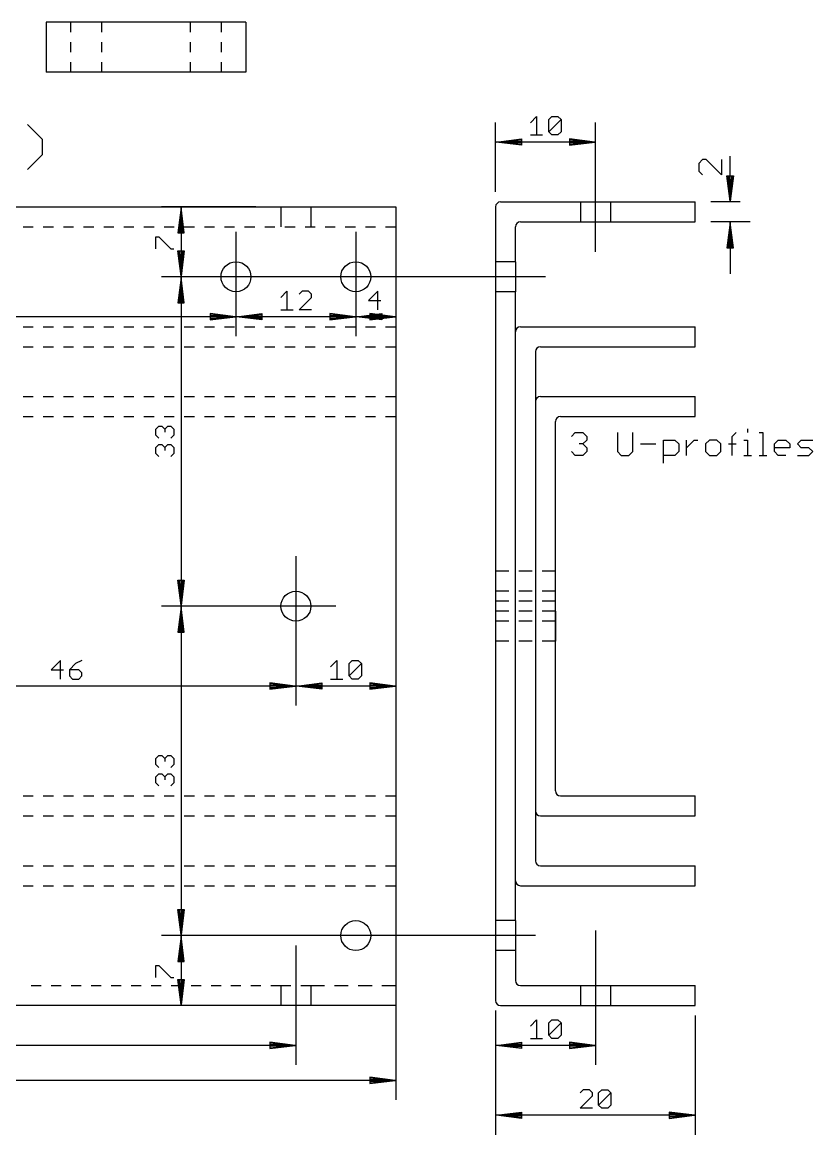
# Model space of a CAD drawing. Extents: x -7 to 590, y -48 to 445.
# Drawn here: x 402.6 to 481.8, y 173.6 to 285 of the extents above; entities that cross this region are included whole.
import ezdxf

# ---------------------------------------------------------------- set-up
doc = ezdxf.new("R2010")
doc.units = 0
doc.layers.add('20', color=7, linetype='CONTINUOUS')
doc.layers.add('47', color=2, linetype='CONTINUOUS')

msp = doc.modelspace()

# ---------------------------------------------------------------- linework, layer by layer
at = {"layer": '20'}
for p, q in [((425, 285), (405, 285)), ((405, 285), (405, 280)), ((407.45, 284), (407.45, 285)), ((410.55, 284), (410.55, 285)), ((419.45, 284), (419.45, 285)), ((422.55, 284), (422.55, 285)), ((425, 285), (425, 280)), ((407.45, 282), (407.45, 283)), ((410.55, 282), (410.55, 283)), ((419.45, 282), (419.45, 283)), ((422.55, 282), (422.55, 283)), ((407.45, 280), (407.45, 281)), ((410.55, 280), (410.55, 281)), ((419.45, 280), (419.45, 281)), ((422.55, 280), (422.55, 281)), ((425, 280), (405, 280)), ((320, 266.5), (440, 266.5)), ((428.5, 266.5), (428.5, 264.5)), ((431.5, 266.5), (431.5, 264.5)), ((440, 266.5), (440, 264.5)), ((450, 266.5), (450, 230)), ((450.5, 267), (458.5, 267)), ((458.5, 267), (461.5, 267)), ((458.5, 267), (458.5, 265)), ((461.5, 267), (470, 267)), ((461.5, 267), (461.5, 265)), ((470, 265), (470, 267)), ((402.6833, 264.5), (403.7, 264.5)), ((404.7, 264.5), (405.7167, 264.5)), ((406.7167, 264.5), (407.7333, 264.5)), ((408.7333, 264.5), (409.75, 264.5)), ((410.75, 264.5), (411.7667, 264.5)), ((412.7667, 264.5), (413.7833, 264.5)), ((414.7833, 264.5), (415.8, 264.5)), ((416.8, 264.5), (417.8167, 264.5)), ((418.8167, 264.5), (419.8333, 264.5)), ((420.8333, 264.5), (421.85, 264.5)), ((422.85, 264.5), (423.8667, 264.5)), ((424.8667, 264.5), (425.8833, 264.5)), ((426.8833, 264.5), (427.9, 264.5)), ((428.9, 264.5), (429.9167, 264.5)), ((430.9167, 264.5), (431.9333, 264.5)), ((432.9333, 264.5), (433.95, 264.5)), ((434.95, 264.5), (435.9667, 264.5)), ((436.9667, 264.5), (437.9833, 264.5)), ((438.9833, 264.5), (440, 264.5)), ((440, 264.5), (440, 254.5)), ((452, 261), (452, 264.5)), ((452.5, 265), (458.5, 265)), ((458.5, 265), (461.5, 265)), ((461.5, 265), (470, 265)), ((452, 261), (450, 261)), ((452, 261), (452, 258)), ((452, 258), (450, 258)), ((452, 254), (452, 258)), ((402.6833, 254.5), (403.7, 254.5)), ((404.7, 254.5), (405.7167, 254.5)), ((406.7167, 254.5), (407.7333, 254.5)), ((408.7333, 254.5), (409.75, 254.5)), ((410.75, 254.5), (411.7667, 254.5)), ((412.7667, 254.5), (413.7833, 254.5)), ((414.7833, 254.5), (415.8, 254.5)), ((416.8, 254.5), (417.8167, 254.5)), ((418.8167, 254.5), (419.8333, 254.5)), ((420.8333, 254.5), (421.85, 254.5)), ((422.85, 254.5), (423.8667, 254.5)), ((424.8667, 254.5), (425.8833, 254.5)), ((426.8833, 254.5), (427.9, 254.5)), ((428.9, 254.5), (429.9167, 254.5)), ((430.9167, 254.5), (431.9333, 254.5)), ((432.9333, 254.5), (433.95, 254.5)), ((434.95, 254.5), (435.9667, 254.5)), ((436.9667, 254.5), (437.9833, 254.5)), ((438.9833, 254.5), (440, 254.5)), ((440, 254.5), (440, 252.5)), ((452.5, 254.5), (470, 254.5)), ((470, 252.5), (470, 254.5)), ((452, 199), (452, 254)), ((402.6833, 252.5), (403.7, 252.5)), ((404.7, 252.5), (405.7167, 252.5)), ((406.7167, 252.5), (407.7333, 252.5)), ((408.7333, 252.5), (409.75, 252.5)), ((410.75, 252.5), (411.7667, 252.5)), ((412.7667, 252.5), (413.7833, 252.5)), ((414.7833, 252.5), (415.8, 252.5)), ((416.8, 252.5), (417.8167, 252.5)), ((418.8167, 252.5), (419.8333, 252.5)), ((420.8333, 252.5), (421.85, 252.5)), ((422.85, 252.5), (423.8667, 252.5)), ((424.8667, 252.5), (425.8833, 252.5)), ((426.8833, 252.5), (427.9, 252.5)), ((428.9, 252.5), (429.9167, 252.5)), ((430.9167, 252.5), (431.9333, 252.5)), ((432.9333, 252.5), (433.95, 252.5)), ((434.95, 252.5), (435.9667, 252.5)), ((436.9667, 252.5), (437.9833, 252.5)), ((438.9833, 252.5), (440, 252.5)), ((440, 252.5), (440, 247.5)), ((454, 252), (454, 247)), ((454.5, 252.5), (470, 252.5)), ((402.6833, 247.5), (403.7, 247.5)), ((404.7, 247.5), (405.7167, 247.5)), ((406.7167, 247.5), (407.7333, 247.5)), ((408.7333, 247.5), (409.75, 247.5)), ((410.75, 247.5), (411.7667, 247.5)), ((412.7667, 247.5), (413.7833, 247.5)), ((414.7833, 247.5), (415.8, 247.5)), ((416.8, 247.5), (417.8167, 247.5)), ((418.8167, 247.5), (419.8333, 247.5)), ((420.8333, 247.5), (421.85, 247.5)), ((422.85, 247.5), (423.8667, 247.5)), ((424.8667, 247.5), (425.8833, 247.5)), ((426.8833, 247.5), (427.9, 247.5)), ((428.9, 247.5), (429.9167, 247.5)), ((430.9167, 247.5), (431.9333, 247.5)), ((432.9333, 247.5), (433.95, 247.5)), ((434.95, 247.5), (435.9667, 247.5)), ((436.9667, 247.5), (437.9833, 247.5)), ((438.9833, 247.5), (440, 247.5)), ((440, 247.5), (440, 245.5)), ((454.5, 247.5), (470, 247.5)), ((470, 245.5), (470, 247.5)), ((454, 247), (454, 206)), ((402.6833, 245.5), (403.7, 245.5)), ((404.7, 245.5), (405.7167, 245.5)), ((406.7167, 245.5), (407.7333, 245.5)), ((408.7333, 245.5), (409.75, 245.5)), ((410.75, 245.5), (411.7667, 245.5)), ((412.7667, 245.5), (413.7833, 245.5)), ((414.7833, 245.5), (415.8, 245.5)), ((416.8, 245.5), (417.8167, 245.5)), ((418.8167, 245.5), (419.8333, 245.5)), ((420.8333, 245.5), (421.85, 245.5)), ((422.85, 245.5), (423.8667, 245.5)), ((424.8667, 245.5), (425.8833, 245.5)), ((426.8833, 245.5), (427.9, 245.5)), ((428.9, 245.5), (429.9167, 245.5)), ((430.9167, 245.5), (431.9333, 245.5)), ((432.9333, 245.5), (433.95, 245.5)), ((434.95, 245.5), (435.9667, 245.5)), ((436.9667, 245.5), (437.9833, 245.5)), ((438.9833, 245.5), (440, 245.5)), ((440, 245.5), (440, 207.5)), ((456.5, 245.5), (470, 245.5)), ((456, 230), (456, 245)), ((450, 230), (450, 228)), ((451.3333, 230), (450, 230)), ((453.6667, 230), (452.3333, 230)), ((456, 230), (454.6667, 230)), ((456, 228), (456, 230)), ((450, 228), (450, 227)), ((451.3333, 228), (450, 228)), ((453.6667, 228), (452.3333, 228)), ((456, 228), (454.6667, 228)), ((456, 227), (456, 228)), ((450, 227), (450, 225)), ((451.3333, 227), (450, 227)), ((453.6667, 227), (452.3333, 227)), ((456, 227), (454.6667, 227)), ((456, 226), (456, 227)), ((451.3333, 226), (450, 226)), ((453.6667, 226), (452.3333, 226)), ((456, 226), (454.6667, 226)), ((456, 226), (456, 225)), ((456, 225), (456, 226)), ((450, 225), (450, 187)), ((451.3333, 225), (450, 225)), ((453.6667, 225), (452.3333, 225)), ((456, 225), (454.6667, 225)), ((456, 225), (456, 223)), ((456, 223), (456, 225)), ((451.3333, 223), (450, 223)), ((453.6667, 223), (452.3333, 223)), ((456, 223), (454.6667, 223)), ((456, 208), (456, 223)), ((402.6833, 207.5), (403.7, 207.5)), ((404.7, 207.5), (405.7167, 207.5)), ((406.7167, 207.5), (407.7333, 207.5)), ((408.7333, 207.5), (409.75, 207.5)), ((410.75, 207.5), (411.7667, 207.5)), ((412.7667, 207.5), (413.7833, 207.5)), ((414.7833, 207.5), (415.8, 207.5)), ((416.8, 207.5), (417.8167, 207.5)), ((418.8167, 207.5), (419.8333, 207.5)), ((420.8333, 207.5), (421.85, 207.5)), ((422.85, 207.5), (423.8667, 207.5)), ((424.8667, 207.5), (425.8833, 207.5)), ((426.8833, 207.5), (427.9, 207.5)), ((428.9, 207.5), (429.9167, 207.5)), ((430.9167, 207.5), (431.9333, 207.5)), ((432.9333, 207.5), (433.95, 207.5)), ((434.95, 207.5), (435.9667, 207.5)), ((436.9667, 207.5), (437.9833, 207.5)), ((438.9833, 207.5), (440, 207.5)), ((440, 207.5), (440, 205.5)), ((456.5, 207.5), (470, 207.5)), ((470, 205.5), (470, 207.5)), ((402.6833, 205.5), (403.7, 205.5)), ((404.7, 205.5), (405.7167, 205.5)), ((406.7167, 205.5), (407.7333, 205.5)), ((408.7333, 205.5), (409.75, 205.5)), ((410.75, 205.5), (411.7667, 205.5)), ((412.7667, 205.5), (413.7833, 205.5)), ((414.7833, 205.5), (415.8, 205.5)), ((416.8, 205.5), (417.8167, 205.5)), ((418.8167, 205.5), (419.8333, 205.5)), ((420.8333, 205.5), (421.85, 205.5)), ((422.85, 205.5), (423.8667, 205.5)), ((424.8667, 205.5), (425.8833, 205.5)), ((426.8833, 205.5), (427.9, 205.5)), ((428.9, 205.5), (429.9167, 205.5)), ((430.9167, 205.5), (431.9333, 205.5)), ((432.9333, 205.5), (433.95, 205.5)), ((434.95, 205.5), (435.9667, 205.5)), ((436.9667, 205.5), (437.9833, 205.5)), ((438.9833, 205.5), (440, 205.5)), ((440, 205.5), (440, 200.5)), ((454, 206), (454, 201)), ((454.5, 205.5), (470, 205.5)), ((402.6833, 200.5), (403.7, 200.5)), ((404.7, 200.5), (405.7167, 200.5)), ((406.7167, 200.5), (407.7333, 200.5)), ((408.7333, 200.5), (409.75, 200.5)), ((410.75, 200.5), (411.7667, 200.5)), ((412.7667, 200.5), (413.7833, 200.5)), ((414.7833, 200.5), (415.8, 200.5)), ((416.8, 200.5), (417.8167, 200.5)), ((418.8167, 200.5), (419.8333, 200.5)), ((420.8333, 200.5), (421.85, 200.5)), ((422.85, 200.5), (423.8667, 200.5)), ((424.8667, 200.5), (425.8833, 200.5)), ((426.8833, 200.5), (427.9, 200.5)), ((428.9, 200.5), (429.9167, 200.5)), ((430.9167, 200.5), (431.9333, 200.5)), ((432.9333, 200.5), (433.95, 200.5)), ((434.95, 200.5), (435.9667, 200.5)), ((436.9667, 200.5), (437.9833, 200.5)), ((438.9833, 200.5), (440, 200.5)), ((440, 200.5), (440, 198.5)), ((454.5, 200.5), (470, 200.5)), ((470, 198.5), (470, 200.5)), ((402.6833, 198.5), (403.7, 198.5)), ((404.7, 198.5), (405.7167, 198.5)), ((406.7167, 198.5), (407.7333, 198.5)), ((408.7333, 198.5), (409.75, 198.5)), ((410.75, 198.5), (411.7667, 198.5)), ((412.7667, 198.5), (413.7833, 198.5)), ((414.7833, 198.5), (415.8, 198.5)), ((416.8, 198.5), (417.8167, 198.5)), ((418.8167, 198.5), (419.8333, 198.5)), ((420.8333, 198.5), (421.85, 198.5)), ((422.85, 198.5), (423.8667, 198.5)), ((424.8667, 198.5), (425.8833, 198.5)), ((426.8833, 198.5), (427.9, 198.5)), ((428.9, 198.5), (429.9167, 198.5)), ((430.9167, 198.5), (431.9333, 198.5)), ((432.9333, 198.5), (433.95, 198.5)), ((434.95, 198.5), (435.9667, 198.5)), ((436.9667, 198.5), (437.9833, 198.5)), ((438.9833, 198.5), (440, 198.5)), ((440, 198.5), (440, 188.5)), ((452, 195), (452, 199)), ((452.5, 198.5), (470, 198.5)), ((452, 195), (450, 195)), ((452, 195), (452, 192)), ((452, 192), (450, 192)), ((452, 192), (452, 189)), ((403.5, 188.5), (404.5, 188.5)), ((405.5, 188.5), (406.5, 188.5)), ((407.5, 188.5), (408.5, 188.5)), ((409.5, 188.5), (410.5, 188.5)), ((411.5, 188.5), (412.5, 188.5)), ((413.5, 188.5), (414.5, 188.5)), ((415.5, 188.5), (416.5, 188.5)), ((417.5, 188.5), (418.5, 188.5)), ((419.5, 188.5), (420.5, 188.5)), ((421.5, 188.5), (422.5, 188.5)), ((423.5, 188.5), (424.5, 188.5)), ((425.5, 188.5), (426.5, 188.5)), ((427.5, 188.5), (428.5, 188.5)), ((428.5, 188.5), (429.5, 188.5)), ((428.5, 188.5), (428.5, 186.5)), ((430.5, 188.5), (431.5, 188.5)), ((431.5, 188.5), (432.875, 188.5)), ((431.5, 188.5), (431.5, 186.5)), ((433.875, 188.5), (435.25, 188.5)), ((436.25, 188.5), (437.625, 188.5)), ((438.625, 188.5), (440, 188.5)), ((440, 188.5), (440, 186.5)), ((452.5, 188.5), (458.5, 188.5)), ((458.5, 188.5), (461.5, 188.5)), ((458.5, 188.5), (458.5, 186.5)), ((461.5, 188.5), (470, 188.5)), ((461.5, 188.5), (461.5, 186.5)), ((470, 186.5), (470, 188.5)), ((428.5, 186.5), (331.5, 186.5)), ((431.5, 186.5), (428.5, 186.5)), ((440, 186.5), (431.5, 186.5)), ((450.5, 186.5), (458.5, 186.5)), ((458.5, 186.5), (461.5, 186.5)), ((461.5, 186.5), (470, 186.5))]:
    msp.add_line(p, q, dxfattribs=at)
for centre in [(424, 259.5), (436, 259.5), (430, 226.5), (436, 193.5)]:
    msp.add_circle(centre, 1.5, dxfattribs=at)
for centre, start, end in [((450.5, 266.5), 90, 180), ((452.5, 264.5), 90, 180), ((452.5, 254), 90, 180), ((454.5, 252), 90, 180), ((454.5, 247), 90, 180), ((456.5, 245), 90, 180), ((456.5, 208), 180, 270), ((454.5, 206), 180, 270), ((454.5, 201), 180, 270), ((452.5, 199), 180, 270), ((452.5, 189), 180, 270), ((450.5, 187), 180, 270)]:
    msp.add_arc(centre, 0.5, start, end, dxfattribs=at)
at = {"layer": '47'}
for p, q in [((453.4829, 274.939), (454.0993, 275.5554)), ((454.0993, 275.5554), (454.0993, 273.7062)), ((455.3245, 275.2472), (455.6327, 275.5554)), ((455.6327, 275.5554), (456.2491, 275.5554)), ((456.2491, 275.5554), (456.5573, 275.2472)), ((404.6234, 273.2512), (403.1248, 274.7498)), ((450, 268), (450, 274.95)), ((455.3245, 274.0144), (455.3245, 275.2472)), ((455.3245, 274.0144), (456.5573, 275.2472)), ((456.5573, 275.2472), (456.5573, 274.0144)), ((460, 262), (460, 274.95)), ((404.6234, 271.7526), (404.6234, 273.2512)), ((450.065, 273), (452.6, 273.3192)), ((450.065, 273), (452.6, 273.26)), ((450.065, 273), (452.6, 273.13)), ((452.6, 273.3192), (452.6, 272.6808)), ((453.4829, 273.7062), (454.7157, 273.7062)), ((455.6327, 273.7062), (455.3245, 274.0144)), ((456.2491, 273.7062), (455.6327, 273.7062)), ((456.5573, 274.0144), (456.2491, 273.7062)), ((459.935, 273), (457.4, 273.3192)), ((457.4, 273.3192), (457.4, 272.6808)), ((459.935, 273), (457.4, 273.26)), ((459.935, 273), (457.4, 273.13)), ((459.935, 273), (450.065, 273)), ((452.6, 272.6808), (450.065, 273)), ((452.6, 272.87), (450.065, 273)), ((452.6, 272.74), (450.065, 273)), ((457.4, 272.6808), (459.935, 273)), ((457.4, 272.87), (459.935, 273)), ((457.4, 272.74), (459.935, 273)), ((403.1248, 270.254), (404.6234, 271.7526)), ((470.7278, 271.2341), (470.3446, 270.851)), ((470.3446, 270.851), (470.3446, 270.0847)), ((471.1109, 271.2341), (470.7278, 271.2341)), ((472.6434, 269.7016), (471.1109, 271.2341)), ((472.6434, 271.2341), (472.6434, 269.7016)), ((473.5, 267.065), (473.5, 271.5905)), ((470.3446, 270.0847), (470.7278, 269.7016)), ((473.5, 267.065), (473.1808, 269.6)), ((473.1808, 269.6), (473.8192, 269.6)), ((473.5, 267.065), (473.24, 269.6)), ((473.5, 267.065), (473.37, 269.6)), ((473.8192, 269.6), (473.5, 267.065)), ((473.63, 269.6), (473.5, 267.065)), ((473.76, 269.6), (473.5, 267.065)), ((426, 266.5), (416.55, 266.5)), ((418.5, 266.435), (418.1808, 263.9)), ((418.5, 266.435), (418.24, 263.9)), ((418.5, 266.435), (418.37, 263.9)), ((418.5, 266.435), (418.5, 259.565)), ((418.8192, 263.9), (418.5, 266.435)), ((418.63, 263.9), (418.5, 266.435)), ((418.76, 263.9), (418.5, 266.435)), ((474.5, 267), (471.55, 267)), ((475.5, 265), (471.55, 265)), ((473.5, 264.935), (473.1808, 262.4)), ((473.5, 264.935), (473.24, 262.4)), ((473.5, 264.935), (473.37, 262.4)), ((473.5, 264.935), (473.5, 259.8)), ((473.8192, 262.4), (473.5, 264.935)), ((473.63, 262.4), (473.5, 264.935)), ((473.76, 262.4), (473.5, 264.935)), ((415.9701, 262.3072), (415.9701, 263.5061)), ((415.9701, 263.5061), (416.2698, 263.5061)), ((416.2698, 263.5061), (417.4687, 262.3072)), ((418.1808, 263.9), (418.8192, 263.9)), ((424, 264), (424, 253.55)), ((436, 264), (436, 253.55)), ((417.4687, 262.3072), (417.7684, 262.3072)), ((418.5, 259.565), (418.1808, 262.1)), ((418.1808, 262.1), (418.8192, 262.1)), ((418.5, 259.565), (418.24, 262.1)), ((418.5, 259.565), (418.37, 262.1)), ((418.8192, 262.1), (418.5, 259.565)), ((418.63, 262.1), (418.5, 259.565)), ((418.76, 262.1), (418.5, 259.565)), ((436, 262), (436, 253.55)), ((473.1808, 262.4), (473.8192, 262.4)), ((424, 261), (424, 253.55)), ((440, 261), (440, 253.55)), ((455, 259.5), (416.55, 259.5)), ((418.5, 259.435), (418.1808, 256.9)), ((418.5, 259.435), (418.24, 256.9)), ((418.5, 259.435), (418.37, 256.9)), ((418.5, 259.5), (418.5, 259.5)), ((418.5, 259.435), (418.5, 226.565)), ((418.8192, 256.9), (418.5, 259.435)), ((418.63, 256.9), (418.5, 259.435)), ((418.76, 256.9), (418.5, 259.435)), ((428.4829, 257.439), (429.0993, 258.0554)), ((429.0993, 258.0554), (429.0993, 256.2062)), ((430.6327, 258.0554), (430.3245, 257.7472)), ((431.2491, 258.0554), (430.6327, 258.0554)), ((431.5573, 257.7472), (431.2491, 258.0554)), ((431.5573, 257.439), (431.5573, 257.7472)), ((438.2064, 258.0554), (437.2818, 257.1308)), ((438.2064, 256.2062), (438.2064, 258.0554)), ((418.1808, 256.9), (418.8192, 256.9)), ((430.3245, 256.2062), (431.5573, 257.439)), ((437.2818, 257.1308), (438.5146, 257.1308)), ((423.935, 255.5), (324.065, 255.5)), ((423.935, 255.5), (421.4, 255.8192)), ((421.4, 255.8192), (421.4, 255.1808)), ((423.935, 255.5), (421.4, 255.76)), ((423.935, 255.5), (421.4, 255.63)), ((421.4, 255.1808), (423.935, 255.5)), ((421.4, 255.37), (423.935, 255.5)), ((421.4, 255.24), (423.935, 255.5)), ((424.065, 255.5), (426.6, 255.8192)), ((424.065, 255.5), (426.6, 255.76)), ((424.065, 255.5), (426.6, 255.63)), ((435.935, 255.5), (424.065, 255.5)), ((426.6, 255.1808), (424.065, 255.5)), ((426.6, 255.37), (424.065, 255.5)), ((426.6, 255.24), (424.065, 255.5)), ((426.6, 255.8192), (426.6, 255.1808)), ((428.4829, 256.2062), (429.7157, 256.2062)), ((431.5573, 256.2062), (430.3245, 256.2062)), ((435.935, 255.5), (433.4, 255.8192)), ((433.4, 255.8192), (433.4, 255.1808)), ((435.935, 255.5), (433.4, 255.76)), ((435.935, 255.5), (433.4, 255.63)), ((433.4, 255.1808), (435.935, 255.5)), ((433.4, 255.37), (435.935, 255.5)), ((433.4, 255.24), (435.935, 255.5)), ((436.065, 255.5), (438.6, 255.8192)), ((436.065, 255.5), (438.6, 255.76)), ((436.065, 255.5), (438.6, 255.63)), ((439.935, 255.5), (436.065, 255.5)), ((438.6, 255.1808), (436.065, 255.5)), ((438.6, 255.37), (436.065, 255.5)), ((438.6, 255.24), (436.065, 255.5)), ((439.935, 255.5), (437.4, 255.8192)), ((437.4, 255.8192), (437.4, 255.1808)), ((439.935, 255.5), (437.4, 255.76)), ((439.935, 255.5), (437.4, 255.63)), ((437.4, 255.1808), (439.935, 255.5)), ((437.4, 255.37), (439.935, 255.5)), ((437.4, 255.24), (439.935, 255.5)), ((438.6, 255.8192), (438.6, 255.1808)), ((415.9701, 244.2491), (416.2698, 244.5488)), ((415.9701, 243.6496), (415.9701, 244.2491)), ((416.2698, 244.5488), (416.5695, 244.5488)), ((416.5695, 244.5488), (416.8692, 244.2491)), ((416.8692, 244.2491), (417.169, 244.5488)), ((416.8692, 244.2491), (416.8692, 243.9494)), ((417.169, 244.5488), (417.4687, 244.5488)), ((417.4687, 244.5488), (417.7684, 244.2491)), ((417.7684, 244.2491), (417.7684, 243.6496)), ((475.2495, 244.2835), (475.2495, 243.9004)), ((416.2698, 243.3499), (415.9701, 243.6496)), ((417.7684, 243.6496), (417.4687, 243.3499)), ((457.6016, 243.5172), (457.9847, 243.9004)), ((457.9847, 243.9004), (458.751, 243.9004)), ((458.751, 243.9004), (459.1341, 243.5172)), ((459.1341, 243.1341), (458.751, 242.751)), ((459.1341, 243.5172), (459.1341, 243.1341)), ((462.2055, 243.9004), (462.2055, 241.9847)), ((463.738, 241.9847), (463.738, 243.9004)), ((466.8095, 240.8353), (466.8095, 243.1341)), ((466.8095, 243.1341), (467.9588, 243.1341)), ((467.9588, 243.1341), (468.342, 242.751)), ((469.1114, 241.6016), (469.1114, 243.1341)), ((469.1114, 242.3679), (469.8777, 243.1341)), ((469.8777, 243.1341), (470.2608, 243.1341)), ((471.4129, 243.1341), (471.0297, 242.751)), ((472.1791, 243.1341), (471.4129, 243.1341)), ((472.5622, 242.751), (472.1791, 243.1341)), ((473.7148, 243.5172), (474.098, 243.9004)), ((473.7148, 241.6016), (473.7148, 243.5172)), ((474.8663, 243.1341), (475.2495, 243.1341)), ((475.2495, 243.1341), (475.2495, 241.6016)), ((476.401, 243.9004), (476.7841, 243.9004)), ((476.7841, 243.9004), (476.7841, 241.6016)), ((477.9356, 242.751), (478.3188, 243.1341)), ((478.3188, 243.1341), (479.085, 243.1341)), ((479.085, 243.1341), (479.4681, 242.751)), ((480.2376, 242.751), (480.6207, 243.1341)), ((480.6207, 243.1341), (481.7701, 243.1341)), ((415.9701, 242.4075), (416.2698, 242.7072)), ((415.9701, 241.8081), (415.9701, 242.4075)), ((416.2698, 242.7072), (416.5695, 242.7072)), ((416.5695, 242.7072), (416.8692, 242.4075)), ((416.8692, 242.4075), (417.169, 242.7072)), ((416.8692, 242.4075), (416.8692, 242.1078)), ((417.169, 242.7072), (417.4687, 242.7072)), ((417.4687, 242.7072), (417.7684, 242.4075)), ((417.7684, 242.4075), (417.7684, 241.8081)), ((457.9847, 241.6016), (457.6016, 241.9847)), ((458.751, 242.751), (458.3679, 242.751)), ((458.751, 242.751), (459.1341, 242.3679)), ((459.1341, 241.9847), (458.751, 241.6016)), ((459.1341, 242.3679), (459.1341, 241.9847)), ((462.2055, 241.9847), (462.5887, 241.6016)), ((463.3549, 241.6016), (463.738, 241.9847)), ((464.5075, 242.751), (466.04, 242.751)), ((468.342, 241.9847), (467.9588, 241.6016)), ((468.342, 242.751), (468.342, 241.9847)), ((471.0297, 242.751), (471.0297, 241.9847)), ((471.0297, 241.9847), (471.4129, 241.6016)), ((472.1791, 241.6016), (472.5622, 241.9847)), ((472.5622, 241.9847), (472.5622, 242.751)), ((473.3317, 242.751), (474.098, 242.751)), ((477.9356, 241.9847), (477.9356, 242.751)), ((479.4681, 242.3679), (477.9356, 242.3679)), ((478.3188, 241.6016), (477.9356, 241.9847)), ((479.4681, 242.751), (479.4681, 242.3679)), ((480.6207, 242.3679), (480.2376, 242.751)), ((481.387, 242.3679), (480.6207, 242.3679)), ((481.7701, 241.9847), (481.387, 242.3679)), ((481.387, 241.6016), (481.7701, 241.9847)), ((416.2698, 241.5083), (415.9701, 241.8081)), ((417.7684, 241.8081), (417.4687, 241.5083)), ((458.751, 241.6016), (457.9847, 241.6016)), ((462.5887, 241.6016), (463.3549, 241.6016)), ((467.9588, 241.6016), (466.8095, 241.6016)), ((471.4129, 241.6016), (472.1791, 241.6016)), ((474.8663, 241.6016), (475.6326, 241.6016)), ((476.401, 241.6016), (477.1672, 241.6016)), ((479.085, 241.6016), (478.3188, 241.6016)), ((480.2376, 241.6016), (481.387, 241.6016)), ((430, 231.5), (430, 216.55)), ((418.5, 226.565), (418.1808, 229.1)), ((418.1808, 229.1), (418.8192, 229.1)), ((418.5, 226.565), (418.24, 229.1)), ((418.5, 226.565), (418.37, 229.1)), ((418.8192, 229.1), (418.5, 226.565)), ((418.63, 229.1), (418.5, 226.565)), ((418.76, 229.1), (418.5, 226.565)), ((434, 226.5), (416.55, 226.5)), ((426, 226.5), (416.55, 226.5)), ((418.5, 226.435), (418.1808, 223.9)), ((418.5, 226.435), (418.24, 223.9)), ((418.5, 226.435), (418.37, 223.9)), ((418.5, 226.435), (418.5, 193.565)), ((418.8192, 223.9), (418.5, 226.435)), ((418.63, 223.9), (418.5, 226.435)), ((418.76, 223.9), (418.5, 226.435)), ((430, 225), (430, 216.55)), ((418.1808, 223.9), (418.8192, 223.9)), ((406.4075, 221.0554), (405.4829, 220.1308)), ((406.4075, 219.2062), (406.4075, 221.0554)), ((407.9409, 220.7472), (407.3245, 220.1308)), ((408.5573, 221.0554), (407.9409, 220.7472)), ((433.4829, 220.439), (434.0993, 221.0554)), ((434.0993, 221.0554), (434.0993, 219.2062)), ((435.3245, 220.7472), (435.6327, 221.0554)), ((435.3245, 219.5144), (435.3245, 220.7472)), ((435.3245, 219.5144), (436.5573, 220.7472)), ((435.6327, 221.0554), (436.2491, 221.0554)), ((436.2491, 221.0554), (436.5573, 220.7472)), ((436.5573, 220.7472), (436.5573, 219.5144)), ((440, 221.5), (440, 216.55)), ((405.4829, 220.1308), (406.7157, 220.1308)), ((407.3245, 220.1308), (407.3245, 219.5144)), ((408.2491, 220.1308), (407.3245, 220.1308)), ((408.5573, 219.8226), (408.2491, 220.1308)), ((408.5573, 219.5144), (408.5573, 219.8226)), ((429.935, 218.5), (384.065, 218.5)), ((407.3245, 219.5144), (407.6327, 219.2062)), ((407.6327, 219.2062), (408.2491, 219.2062)), ((408.2491, 219.2062), (408.5573, 219.5144)), ((429.935, 218.5), (427.4, 218.8192)), ((427.4, 218.8192), (427.4, 218.1808)), ((429.935, 218.5), (427.4, 218.76)), ((429.935, 218.5), (427.4, 218.63)), ((427.4, 218.1808), (429.935, 218.5)), ((427.4, 218.37), (429.935, 218.5)), ((427.4, 218.24), (429.935, 218.5)), ((430.065, 218.5), (432.6, 218.8192)), ((430.065, 218.5), (432.6, 218.76)), ((430.065, 218.5), (432.6, 218.63)), ((439.935, 218.5), (430.065, 218.5)), ((432.6, 218.1808), (430.065, 218.5)), ((432.6, 218.37), (430.065, 218.5)), ((432.6, 218.24), (430.065, 218.5)), ((432.6, 218.8192), (432.6, 218.1808)), ((433.4829, 219.2062), (434.7157, 219.2062)), ((435.6327, 219.2062), (435.3245, 219.5144)), ((436.2491, 219.2062), (435.6327, 219.2062)), ((436.5573, 219.5144), (436.2491, 219.2062)), ((439.935, 218.5), (437.4, 218.8192)), ((437.4, 218.8192), (437.4, 218.1808)), ((439.935, 218.5), (437.4, 218.76)), ((439.935, 218.5), (437.4, 218.63)), ((437.4, 218.1808), (439.935, 218.5)), ((437.4, 218.37), (439.935, 218.5)), ((437.4, 218.24), (439.935, 218.5)), ((415.9701, 211.2491), (416.2698, 211.5488)), ((415.9701, 210.6496), (415.9701, 211.2491)), ((416.2698, 210.3499), (415.9701, 210.6496)), ((416.2698, 211.5488), (416.5695, 211.5488)), ((416.5695, 211.5488), (416.8692, 211.2491)), ((416.8692, 211.2491), (417.169, 211.5488)), ((416.8692, 211.2491), (416.8692, 210.9494)), ((417.169, 211.5488), (417.4687, 211.5488)), ((417.4687, 211.5488), (417.7684, 211.2491)), ((417.7684, 210.6496), (417.4687, 210.3499)), ((417.7684, 211.2491), (417.7684, 210.6496)), ((415.9701, 209.4075), (416.2698, 209.7072)), ((416.2698, 209.7072), (416.5695, 209.7072)), ((416.5695, 209.7072), (416.8692, 209.4075)), ((416.8692, 209.4075), (417.169, 209.7072)), ((417.169, 209.7072), (417.4687, 209.7072)), ((417.4687, 209.7072), (417.7684, 209.4075)), ((415.9701, 208.8081), (415.9701, 209.4075)), ((416.2698, 208.5083), (415.9701, 208.8081)), ((416.8692, 209.4075), (416.8692, 209.1078)), ((417.7684, 208.8081), (417.4687, 208.5083)), ((417.7684, 209.4075), (417.7684, 208.8081)), ((418.5, 193.565), (418.1808, 196.1)), ((418.1808, 196.1), (418.8192, 196.1)), ((418.5, 193.565), (418.24, 196.1)), ((418.5, 193.565), (418.37, 196.1)), ((418.8192, 196.1), (418.5, 193.565)), ((418.63, 196.1), (418.5, 193.565)), ((418.76, 196.1), (418.5, 193.565)), ((460, 194), (460, 180.55)), ((454, 193.5), (416.55, 193.5)), ((426, 193.5), (416.55, 193.5)), ((418.5, 193.435), (418.1808, 190.9)), ((418.5, 193.435), (418.24, 190.9)), ((418.5, 193.435), (418.37, 190.9)), ((418.5, 193.435), (418.5, 186.565)), ((418.8192, 190.9), (418.5, 193.435)), ((418.63, 190.9), (418.5, 193.435)), ((418.76, 190.9), (418.5, 193.435)), ((430, 192.5), (430, 180.55)), ((418.1808, 190.9), (418.8192, 190.9)), ((415.9701, 189.3072), (415.9701, 190.5061)), ((415.9701, 190.5061), (416.2698, 190.5061)), ((416.2698, 190.5061), (417.4687, 189.3072)), ((417.4687, 189.3072), (417.7684, 189.3072)), ((418.5, 186.565), (418.1808, 189.1)), ((418.1808, 189.1), (418.8192, 189.1)), ((418.5, 186.565), (418.24, 189.1)), ((418.5, 186.565), (418.37, 189.1)), ((418.8192, 189.1), (418.5, 186.565)), ((418.63, 189.1), (418.5, 186.565)), ((418.76, 189.1), (418.5, 186.565)), ((418.5, 186.5), (418.5, 186.5)), ((440, 186.5), (440, 177.05)), ((450, 186), (450, 180.55)), ((450, 185.5), (450, 173.55)), ((453.4829, 184.439), (454.0993, 185.0554)), ((454.0993, 185.0554), (454.0993, 183.2062)), ((455.3245, 184.7472), (455.6327, 185.0554)), ((455.6327, 185.0554), (456.2491, 185.0554)), ((456.2491, 185.0554), (456.5573, 184.7472)), ((470, 185.5), (470, 173.55)), ((455.3245, 183.5144), (455.3245, 184.7472)), ((455.3245, 183.5144), (456.5573, 184.7472)), ((456.5573, 184.7472), (456.5573, 183.5144)), ((429.935, 182.5), (427.4, 182.8192)), ((427.4, 182.8192), (427.4, 182.1808)), ((450.065, 182.5), (452.6, 182.8192)), ((452.6, 182.8192), (452.6, 182.1808)), ((453.4829, 183.2062), (454.7157, 183.2062)), ((455.6327, 183.2062), (455.3245, 183.5144)), ((456.2491, 183.2062), (455.6327, 183.2062)), ((456.5573, 183.5144), (456.2491, 183.2062)), ((459.935, 182.5), (457.4, 182.8192)), ((457.4, 182.8192), (457.4, 182.1808)), ((429.935, 182.5), (330.065, 182.5)), ((429.935, 182.5), (427.4, 182.76)), ((429.935, 182.5), (427.4, 182.63)), ((427.4, 182.1808), (429.935, 182.5)), ((427.4, 182.37), (429.935, 182.5)), ((427.4, 182.24), (429.935, 182.5)), ((450.065, 182.5), (452.6, 182.76)), ((450.065, 182.5), (452.6, 182.63)), ((459.935, 182.5), (450.065, 182.5)), ((452.6, 182.1808), (450.065, 182.5)), ((452.6, 182.37), (450.065, 182.5)), ((452.6, 182.24), (450.065, 182.5)), ((459.935, 182.5), (457.4, 182.76)), ((459.935, 182.5), (457.4, 182.63)), ((457.4, 182.1808), (459.935, 182.5)), ((457.4, 182.37), (459.935, 182.5)), ((457.4, 182.24), (459.935, 182.5)), ((439.935, 179), (320.065, 179)), ((439.935, 179), (437.4, 179.3192)), ((437.4, 179.3192), (437.4, 178.6808)), ((439.935, 179), (437.4, 179.26)), ((439.935, 179), (437.4, 179.13)), ((437.4, 178.6808), (439.935, 179)), ((437.4, 178.87), (439.935, 179)), ((437.4, 178.74), (439.935, 179)), ((458.7911, 178.0554), (458.4829, 177.7472)), ((458.4829, 176.2062), (459.7157, 177.439)), ((459.4075, 178.0554), (458.7911, 178.0554)), ((459.7157, 177.7472), (459.4075, 178.0554)), ((459.7157, 177.439), (459.7157, 177.7472)), ((460.3245, 177.7472), (460.6327, 178.0554)), ((460.3245, 176.5144), (460.3245, 177.7472)), ((460.3245, 176.5144), (461.5573, 177.7472)), ((460.6327, 178.0554), (461.2491, 178.0554)), ((461.2491, 178.0554), (461.5573, 177.7472)), ((461.5573, 177.7472), (461.5573, 176.5144)), ((459.7157, 176.2062), (458.4829, 176.2062)), ((460.6327, 176.2062), (460.3245, 176.5144)), ((461.2491, 176.2062), (460.6327, 176.2062)), ((461.5573, 176.5144), (461.2491, 176.2062)), ((450.065, 175.5), (452.6, 175.8192)), ((450.065, 175.5), (452.6, 175.76)), ((450.065, 175.5), (452.6, 175.63)), ((469.935, 175.5), (450.065, 175.5)), ((452.6, 175.1808), (450.065, 175.5)), ((452.6, 175.37), (450.065, 175.5)), ((452.6, 175.24), (450.065, 175.5)), ((452.6, 175.8192), (452.6, 175.1808)), ((469.935, 175.5), (467.4, 175.8192)), ((467.4, 175.8192), (467.4, 175.1808)), ((469.935, 175.5), (467.4, 175.76)), ((469.935, 175.5), (467.4, 175.63)), ((467.4, 175.1808), (469.935, 175.5)), ((467.4, 175.37), (469.935, 175.5)), ((467.4, 175.24), (469.935, 175.5))]:
    msp.add_line(p, q, dxfattribs=at)

doc.saveas('drawing.dxf')
